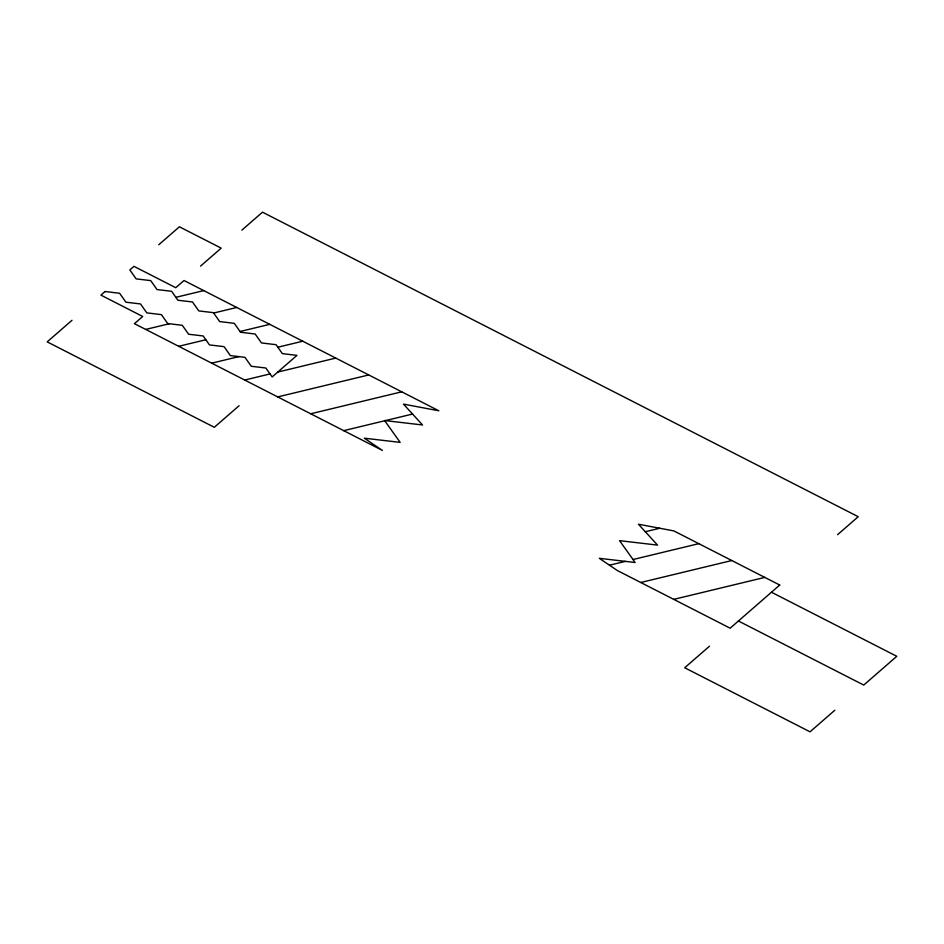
<?xml version="1.0" encoding="UTF-8"?>
<svg xmlns="http://www.w3.org/2000/svg" width="944" height="944" viewBox="0 0 944 944"><rect width="100%" height="100%" fill="white"/><g stroke="black" fill="none" stroke-linecap="round" stroke-linejoin="round"><path stroke-width="1.42" d="M71.992 320.287L47.2 341.87L214.312 427.29L239.103 405.719M158.757 244.767L179.407 226.784L221.191 248.142L200.529 266.125M241.841 230.159L262.503 212.176L858.226 516.71L837.576 534.682M709.499 646.18L684.707 667.762L810.035 731.824L834.826 710.242M175.867 297.325L203.739 290.599M145.706 329.432L169.283 323.745M213.663 313.03L236.743 307.473M178.711 346.306L205.839 339.757M240.047 331.497L269.748 324.335M211.704 363.169L238.915 356.608M277.843 347.215L302.753 341.209M244.708 380.043L270.031 373.93M277.748 372.078L335.757 358.083M277.713 396.917L368.75 374.945M310.718 413.779L401.755 391.819M343.722 430.653L412.552 414.05M645.307 531.732L659.738 528.251M609.482 565.208L625.388 561.361M633.023 559.521L698.784 543.661M640.752 582.495L731.789 560.535M673.756 599.369L764.793 577.398M771.472 592.23L896.8 656.304L863.748 685.073L738.42 620.999M105.044 291.519L100.914 295.118L142.686 316.476L134.426 323.662L382.355 450.406L364.301 438.181L400.15 442.382L384.574 420.528L422.546 424.977L403.442 404.103L438.842 410.782L184.009 280.51L175.737 287.696L133.965 266.35L129.835 269.937L136.148 278.881L150.721 280.616L157.034 289.56L171.607 291.295L177.92 300.227L192.493 301.974L198.806 310.906L213.391 312.653L219.704 321.585L234.277 323.332L240.59 332.264L255.163 334.011L261.476 342.943L276.049 344.69L282.362 353.622L296.947 355.369L272.155 376.939L265.842 368.007L251.269 366.272L244.956 357.328L230.371 355.593L224.058 346.649L209.485 344.914L203.172 335.97L188.599 334.235L182.286 325.302L167.713 323.556L161.4 314.623L146.816 312.877L140.503 303.944L125.93 302.198L119.617 293.265L105.044 291.519M779.732 585.032L730.149 628.197L617.352 570.53L599.298 558.317L635.147 562.506L619.571 540.664L657.543 545.101L638.451 524.227L673.851 530.906L779.732 585.032"/></g></svg>
